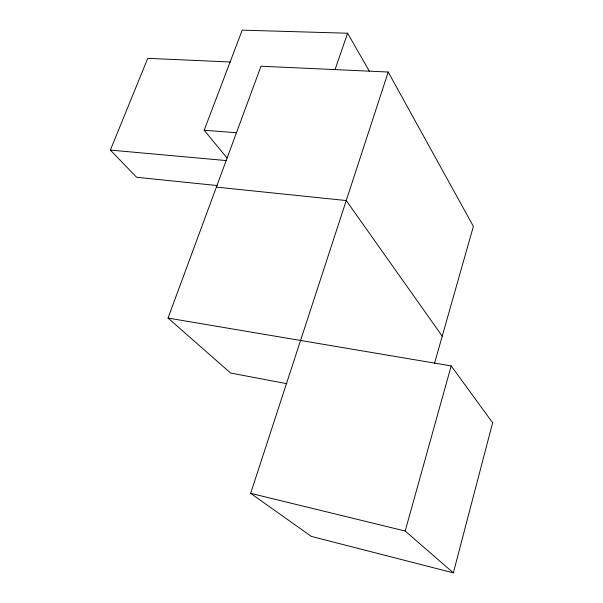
<?xml version="1.0" encoding="UTF-8"?>
<svg xmlns="http://www.w3.org/2000/svg" width="603" height="603" viewBox="0 0 603 603"><rect width="100%" height="100%" fill="white"/><g stroke="black" fill="none" stroke-linecap="round" stroke-linejoin="round"><path stroke-width="0.9" d="M388.204 72.021L250.652 493.344L311.352 536.414L453.358 572.85L492.636 422.748L451.187 365.915L168.033 318.067L261.001 66.224L388.204 72.021L473.393 226.381L434.522 363.315M453.358 572.85L405.178 531.024L451.187 365.915M335.095 69.496L347.584 33.218L242.218 30.15L204.183 130.256L227.06 158.009M217.155 185.543L136.632 177.274L110.364 150.087L147.758 58.34L230.459 61.996M204.183 130.256L236.798 132.766M110.364 150.087L226.592 160.602M216.379 187.111L346.243 200.55L442.225 336.173M286.9 383.704L230.602 373.023L168.033 318.067M250.652 493.344L405.178 531.024M347.584 33.218L369.36 71.192"/></g></svg>
